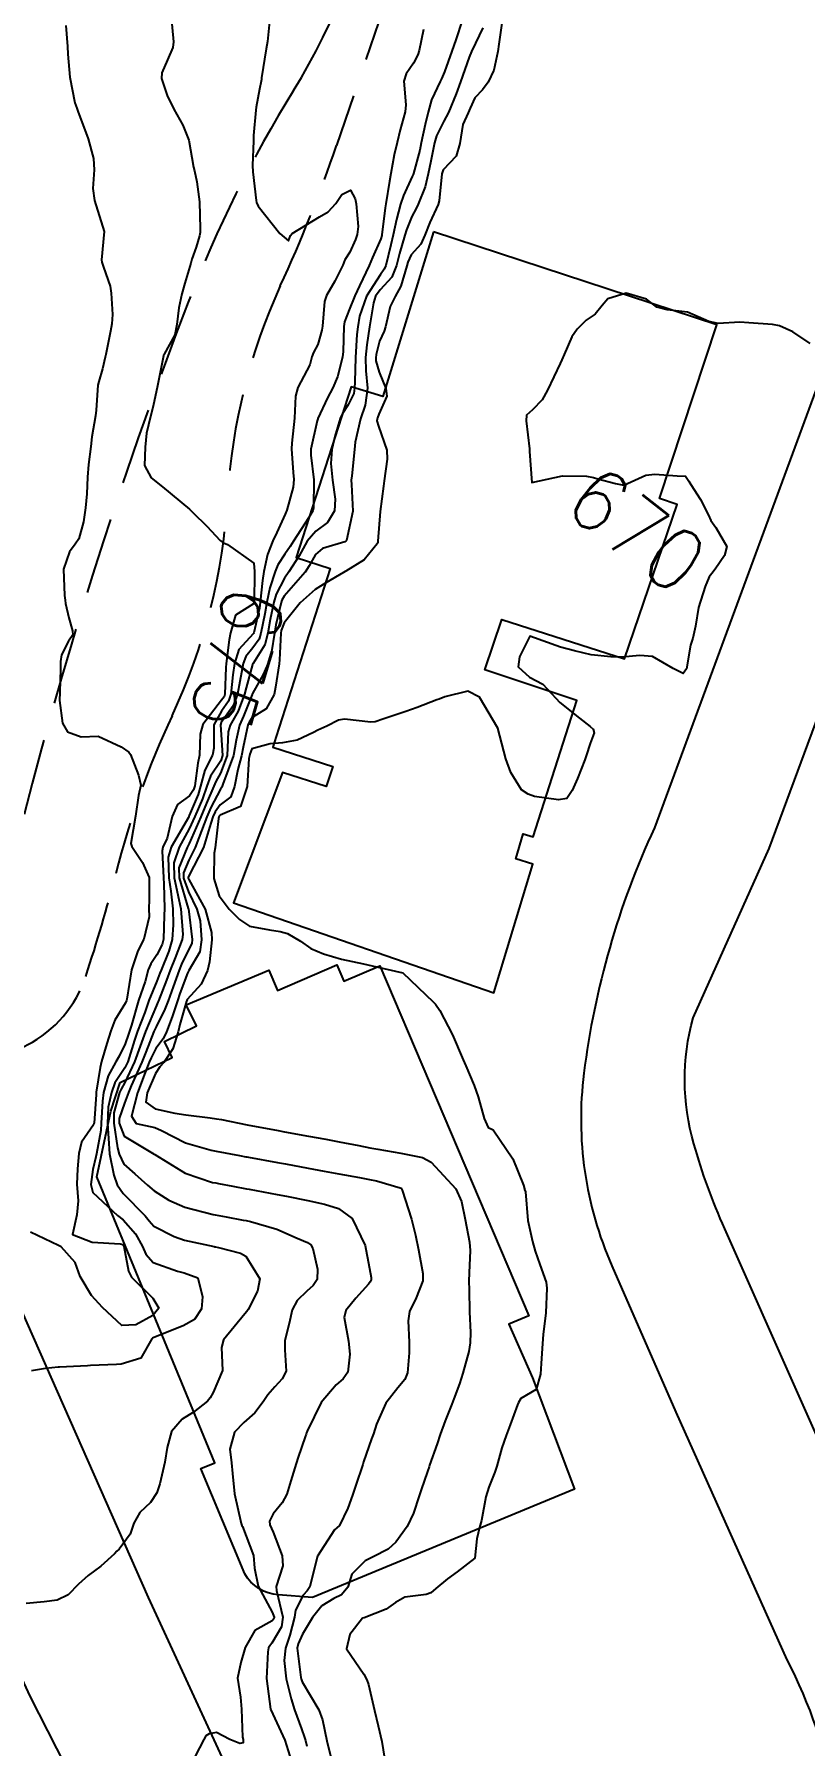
# Model space of a CAD drawing. Header units: metres. Extents: x 298520 to 308411, y 7433745 to 7450750.
# Drawn here: x 300295.9 to 300346.1, y 7446001.3 to 7446112.6 of the extents above; entities that cross this region are included whole.
import ezdxf
from ezdxf.enums import TextEntityAlignment as Align

# ---------------------------------------------------------------- set-up
doc = ezdxf.new("R2010")
doc.units = ezdxf.units.M
doc.header["$LTSCALE"] = 10
doc.linetypes.add('DASHED', pattern=[0.75, 0.5, -0.25])
for name, color, linetype in [('Cotas', 45, 'Continuous'), ('Curvas de Nivel 1m', 11, 'Continuous'), ('Curvas de Nivel 5m', 15, 'Continuous'), ('Edificações', 30, 'Continuous'), ('Vias Primárias', 230, 'Continuous'), ('Vias Secundárias', 230, 'DASHED')]:
    doc.layers.add(name, color=color, linetype=linetype)
doc.styles.add('Style-STANDARD', font='STANDARD.shx')

msp = doc.modelspace()

# ---------------------------------------------------------------- linework, layer by layer
at = {"layer": 'Curvas de Nivel 1m', "flags": 128}
for points, elevation in [([(300304.85, 7446113.76), (300305.01, 7446112.13), (300304.97, 7446111.76), (300304.62, 7446110.96), (300304.25, 7446110.13), (300304.23, 7446109.76), (300304.6, 7446108.64), (300305.03, 7446107.76), (300305.61, 7446106.71), (300306, 7446105.75), (300306.31, 7446103.98), (300306.36, 7446103.74), (300306.53, 7446103.03), (300306.7, 7446101.74), (300306.74, 7446099.98), (300306.73, 7446099.74), (300306.7, 7446099.52), (300306.48, 7446098.79), (300306.2, 7446098.01), (300306.13, 7446097.74), (300305.75, 7446096.45), (300305.55, 7446095.75), (300305.35, 7446094.83), (300305.22, 7446093.75), (300305.09, 7446093.07), (300304.39, 7446091.82), (300304.37, 7446091.79), (300304.36, 7446091.76), (300304.35, 7446091.72), (300303.97, 7446089.77), (300303.68, 7446088.44), (300303.5, 7446087.77), (300303.25, 7446086.69), (300303.15, 7446085.78), (300303.12, 7446084.59), (300303.54, 7446083.77), (300304.29, 7446083.19), (300306.05, 7446081.74), (300306.27, 7446081.53), (300307.17, 7446080.63), (300308.04, 7446079.71), (300308.25, 7446079.56), (300308.51, 7446079.44), (300310.23, 7446078.22), (300310.27, 7446077.69), (300310.27, 7446077.64), (300310.24, 7446075.69), (300310.23, 7446075.66), (300310.2, 7446075.59), (300309.04, 7446074.85), (300308.71, 7446073.7), (300308.63, 7446073.25), (300308.42, 7446071.71), (300308.41, 7446071.45), (300308.35, 7446069.71), (300308.3, 7446069.54), (300308.13, 7446069.32), (300306.9, 7446067.73), (300306.73, 7446067.1), (300306.69, 7446065.73), (300306.59, 7446065.22), (300306.38, 7446063.74), (300306.31, 7446063.48), (300306.05, 7446063.09), (300305.26, 7446062.53), (300304.92, 7446061.75), (300304.59, 7446060.33), (300304.32, 7446059.76), (300304.26, 7446059.51), (300304.35, 7446057.76), (300304.38, 7446057.36), (300304.41, 7446055.76), (300304.4, 7446055.31), (300304.35, 7446053.76), (300304.26, 7446053.43), (300303.93, 7446052.76), (300303.52, 7446052.17), (300303.36, 7446051.77), (300303.16, 7446051.02), (300302.73, 7446049.78), (300302.27, 7446048.18), (300302.14, 7446047.79), (300302.07, 7446047.59), (300301.86, 7446046.96), (300301.48, 7446046.16), (300301.26, 7446045.8), (300300.76, 7446044.87), (300300.46, 7446043.8), (300300.38, 7446043.24), (300300.3, 7446041.81), (300300.28, 7446041.32), (300300, 7446039.81), (300299.96, 7446039.62), (300299.76, 7446038.78), (300299.63, 7446037.81), (300299.75, 7446037.28), (300301.37, 7446035.79), (300301.72, 7446035.51), (300302.54, 7446034.61), (300302.99, 7446033.77), (300303.2, 7446033.27), (300303.69, 7446032.74), (300305.26, 7446032.18), (300305.69, 7446032.07), (300306.59, 7446031.73), (300306.89, 7446030.51), (300306.83, 7446029.73), (300306.36, 7446029.02), (300305.64, 7446028.62), (300303.73, 7446027.86), (300303.63, 7446027.81), (300303.59, 7446027.77), (300302.88, 7446026.51), (300301.61, 7446026.12), (300301.29, 7446026.11), (300299.61, 7446026.03), (300299.4, 7446026.02), (300297.6, 7446025.94), (300297.51, 7446025.93), (300296.67, 7446025.85), (300295.76, 7446025.7)], 676), ([(300298, 7446113.19), (300298.1, 7446111.84), (300298.13, 7446111.34), (300298.26, 7446109.84), (300298.59, 7446108.18), (300298.71, 7446107.83), (300298.79, 7446107.62), (300299.46, 7446105.82), (300299.81, 7446104.56), (300299.85, 7446103.82), (300299.75, 7446102.59), (300299.87, 7446101.82), (300300.49, 7446099.81), (300300.32, 7446097.95), (300300.34, 7446097.81), (300300.46, 7446097.49), (300300.89, 7446096.24), (300300.95, 7446095.8), (300301.03, 7446094.4), (300301, 7446093.8), (300300.9, 7446093.32), (300300.6, 7446091.81), (300300.57, 7446091.63), (300300.38, 7446090.86), (300300.14, 7446090.05), (300300.09, 7446089.81), (300299.98, 7446088.18), (300299.94, 7446087.81), (300299.7, 7446086.45), (300299.62, 7446085.82), (300299.48, 7446084.65), (300299.42, 7446083.82), (300299.36, 7446082.74), (300299.29, 7446081.82), (300299.16, 7446080.92), (300298.84, 7446079.82), (300298.61, 7446079.46), (300298.24, 7446078.97), (300297.85, 7446077.84), (300297.92, 7446076.12), (300297.95, 7446075.83), (300297.98, 7446075.61), (300298.19, 7446074.68), (300298.44, 7446073.83), (300298.45, 7446073.56), (300298.17, 7446073.16), (300297.73, 7446072.26), (300297.66, 7446071.84), (300297.66, 7446071.35), (300297.61, 7446069.84), (300297.59, 7446069.3), (300297.79, 7446067.83), (300298.1, 7446067.25), (300298.99, 7446066.93), (300300.1, 7446066.97), (300301.61, 7446066.28), (300302.09, 7446065.93), (300302.2, 7446065.79), (300302.72, 7446064.43), (300302.88, 7446063.78), (300302.73, 7446063.11), (300302.54, 7446061.78), (300302.22, 7446059.99), (300302.29, 7446059.79), (300302.99, 7446058.76), (300303.42, 7446057.77), (300303.41, 7446056.33), (300303.4, 7446055.77), (300303.42, 7446055.23), (300303.07, 7446053.77), (300302.69, 7446053.02), (300302.28, 7446051.78), (300301.97, 7446049.86), (300301.95, 7446049.79), (300301.89, 7446049.63), (300301.19, 7446048.49), (300300.93, 7446047.8), (300300.67, 7446046.99), (300300.32, 7446045.81), (300300.23, 7446045.42), (300299.98, 7446043.81), (300299.97, 7446043.66), (300299.84, 7446041.81), (300299.83, 7446041.78), (300299.8, 7446041.69), (300299.03, 7446040.57), (300298.85, 7446039.82), (300298.76, 7446038.82), (300298.71, 7446037.83), (300298.81, 7446036.75), (300298.71, 7446035.83), (300298.44, 7446034.56), (300299.71, 7446034.06), (300301.53, 7446033.96), (300301.7, 7446033.9), (300301.76, 7446033.84), (300301.78, 7446033.79), (300302.07, 7446032.17), (300302.27, 7446031.78), (300303.66, 7446030.41), (300304.05, 7446029.76), (300303.65, 7446029.3), (300302.55, 7446028.69), (300301.64, 7446028.65), (300300.38, 7446029.8), (300299.66, 7446030.6), (300298.94, 7446031.82), (300298.6, 7446032.74), (300297.7, 7446033.76), (300297.53, 7446033.84), (300295.71, 7446034.71)], 677), ([(300321.27, 7446112.94), (300320.98, 7446111.57), (300320.9, 7446111.3), (300320.62, 7446110.76), (300320.13, 7446110.06), (300319.99, 7446109.58), (300320.12, 7446108.04), (300320.07, 7446107.58), (300319.74, 7446106.41), (300319.55, 7446105.58), (300319.36, 7446104.78), (300319.13, 7446103.58), (300319.04, 7446103.07), (300318.81, 7446101.59), (300318.77, 7446101.33), (300318.56, 7446099.59), (300318.55, 7446099.53), (300318.49, 7446099.33), (300317.94, 7446098.12), (300317.73, 7446097.6), (300317.11, 7446096.27), (300316.8, 7446095.61), (300316.43, 7446094.71), (300316.13, 7446093.92), (300316.07, 7446093.62), (300316.03, 7446091.99), (300315.99, 7446091.62), (300315.67, 7446090.34), (300315.37, 7446089.63), (300315.01, 7446088.99), (300314.39, 7446087.64), (300314.38, 7446087.61), (300314.34, 7446087.48), (300313.94, 7446085.65), (300313.93, 7446085.26), (300314.12, 7446083.64), (300314.1, 7446081.82), (300314.06, 7446081.64), (300313.81, 7446081.19), (300312.8, 7446079.66), (300312.59, 7446079.32), (300312.24, 7446078.82), (300311.79, 7446078.11), (300311.61, 7446077.68), (300311.26, 7446076.63), (300311.08, 7446075.68), (300310.95, 7446074.93), (300310.69, 7446073.68), (300310.58, 7446073.29), (300310.17, 7446072.71), (300309.7, 7446072.15), (300309.54, 7446071.7), (300309.31, 7446070.53), (300309.17, 7446069.7), (300308.89, 7446068.94), (300308.11, 7446067.86), (300308.05, 7446067.71), (300308.1, 7446067.07), (300308.19, 7446065.72), (300308.08, 7446065.37), (300307.42, 7446064.38), (300307.18, 7446063.73), (300306.88, 7446062.9), (300306.39, 7446061.74), (300306.02, 7446060.94), (300305.38, 7446059.75), (300305.02, 7446058.74), (300305.05, 7446057.75), (300305.36, 7446056.36), (300305.47, 7446055.74), (300305.61, 7446054.08), (300305.57, 7446053.74), (300305.11, 7446052.56), (300304.79, 7446051.75), (300304.55, 7446051.11), (300304.02, 7446049.76), (300303.98, 7446049.67), (300303.89, 7446049.45), (300303.19, 7446047.77), (300302.83, 7446046.8), (300302.46, 7446045.78), (300301.83, 7446044.44), (300301.6, 7446044.02), (300301.5, 7446043.79), (300301.13, 7446042.47), (300301.12, 7446041.8), (300301.37, 7446040.2), (300301.46, 7446039.79), (300301.77, 7446039.13), (300302.48, 7446038.5), (300303.32, 7446037.77), (300303.75, 7446037.39), (300304.7, 7446036.79), (300305.73, 7446036.33), (300307.58, 7446035.87), (300307.72, 7446035.84), (300308.42, 7446035.71), (300309.53, 7446035.5), (300309.72, 7446035.46), (300310.01, 7446035.4), (300311.72, 7446034.91), (300313.04, 7446034.33), (300313.71, 7446034.03), (300313.94, 7446033.88), (300314.07, 7446033.64), (300314.36, 7446032.31), (300314.35, 7446031.64), (300314.08, 7446031.24), (300313.67, 7446030.88), (300313.05, 7446030.27), (300312.71, 7446029.66), (300312.52, 7446028.78), (300312.25, 7446027.66), (300312.24, 7446027.05), (300312.32, 7446025.66), (300312.08, 7446025.18), (300311.59, 7446024.64), (300311.14, 7446024.12), (300310.84, 7446023.68), (300310.3, 7446022.96), (300309.57, 7446022.32), (300308.97, 7446021.7), (300308.66, 7446020.59), (300308.77, 7446019.7), (300308.85, 7446019.02), (300308.96, 7446017.7), (300309.4, 7446015.77), (300309.42, 7446015.69), (300309.44, 7446015.64), (300309.48, 7446015.57), (300310.21, 7446013.68), (300310.27, 7446012.86), (300310.5, 7446011.68), (300311.42, 7446010), (300311.54, 7446009.67), (300311.53, 7446009.55), (300311.41, 7446009.42), (300310.3, 7446008.79), (300309.66, 7446007.69), (300309.38, 7446006.71), (300309.17, 7446005.69), (300309.35, 7446004.46), (300309.43, 7446003.69), (300309.5, 7446001.87), (300309.53, 7446001.7), (300309.53, 7446001.49), (300309.32, 7446001.44), (300308.67, 7446001.71), (300307.79, 7446002.17), (300307.33, 7446002.08), (300307.1, 7446001.95), (300306.97, 7446001.72), (300306.41, 7446000.62)], 674), ([(300323.78, 7446113.53), (300323.36, 7446112.26), (300323.11, 7446111.54), (300322.62, 7446110.19), (300322.44, 7446109.73), (300322.34, 7446109.55), (300321.79, 7446108.36), (300321.57, 7446107.56), (300321.36, 7446106.77), (300321.11, 7446105.56), (300321.02, 7446105.1), (300320.61, 7446103.57), (300320.59, 7446103.51), (300320.53, 7446103.37), (300319.95, 7446102.15), (300319.76, 7446101.58), (300319.5, 7446100.58), (300319.28, 7446099.58), (300319.13, 7446098.94), (300318.82, 7446097.59), (300318.71, 7446097.34), (300318.46, 7446097), (300317.56, 7446095.6), (300317.11, 7446094.29), (300316.99, 7446093.61), (300316.93, 7446093.1), (300316.85, 7446091.61), (300316.79, 7446090.02), (300316.78, 7446089.61), (300316.73, 7446089.26), (300316.36, 7446088.53), (300316, 7446087.97), (300315.84, 7446087.63), (300315.49, 7446086.47), (300315.29, 7446085.63), (300315.23, 7446084.72), (300315.35, 7446083.63), (300315.51, 7446082.4), (300315.47, 7446081.63), (300315.02, 7446080.88), (300314.26, 7446080.31), (300313.69, 7446079.65), (300313.18, 7446078.71), (300312.51, 7446077.67), (300312.22, 7446077.26), (300311.67, 7446076.21), (300311.53, 7446075.68), (300311.3, 7446074.57), (300311.14, 7446073.68), (300310.94, 7446072.91), (300310.18, 7446071.69), (300310.15, 7446071.63), (300309.72, 7446070.11), (300309.62, 7446069.7), (300309.21, 7446068.61), (300308.68, 7446067.7), (300308.56, 7446067.25), (300308.49, 7446065.71), (300308.07, 7446064.57), (300307.76, 7446064.03), (300307.63, 7446063.72), (300307.16, 7446062.61), (300306.78, 7446061.73), (300306.02, 7446060), (300305.89, 7446059.74), (300305.35, 7446058.4), (300305.37, 7446057.75), (300305.96, 7446055.76), (300305.97, 7446055.74), (300306.22, 7446053.74), (300306.19, 7446053.49), (300305.93, 7446052.98), (300305.53, 7446052.14), (300305.38, 7446051.75), (300304.98, 7446050.67), (300304.65, 7446049.75), (300304.44, 7446049.21), (300303.88, 7446048.07), (300303.73, 7446047.76), (300303.2, 7446046.42), (300302.94, 7446045.77), (300302.26, 7446044.22), (300302.08, 7446043.79), (300301.82, 7446043.11), (300301.48, 7446042.11), (300301.48, 7446041.79), (300301.79, 7446040.95), (300303.75, 7446039.79), (300303.77, 7446039.78), (300303.8, 7446039.76), (300305.76, 7446038.54), (300307.53, 7446037.95), (300307.75, 7446037.91), (300307.92, 7446037.88), (300308.87, 7446037.7), (300309.75, 7446037.54), (300309.93, 7446037.51), (300311.75, 7446037.17), (300312.35, 7446037.06), (300313.74, 7446036.78), (300314.83, 7446036.54), (300315.73, 7446036.25), (300316.63, 7446035.61), (300317.46, 7446033.85), (300317.52, 7446033.6), (300317.69, 7446032.69), (300317.86, 7446031.77), (300317.86, 7446031.6), (300317.8, 7446031.47), (300317.68, 7446031.32), (300316.86, 7446030.41), (300316.21, 7446029.61), (300316.11, 7446029.16), (300316.38, 7446027.61), (300316.47, 7446026.77), (300316.35, 7446025.61), (300316.04, 7446025.18), (300315.59, 7446024.79), (300314.6, 7446023.63), (300313.69, 7446021.77), (300313.65, 7446021.65), (300313.63, 7446021.58), (300313.56, 7446021.39), (300313.11, 7446020.08), (300312.97, 7446019.66), (300312.64, 7446018.54), (300312.37, 7446017.66), (300312.06, 7446017.11), (300311.49, 7446016.38), (300311.24, 7446015.92), (300311.27, 7446015.67), (300311.48, 7446015.19), (300312.08, 7446013.66), (300312.11, 7446013.01), (300311.68, 7446011.67), (300311.71, 7446011.4), (300312.12, 7446009.66), (300312.03, 7446009.04), (300311.4, 7446007.97), (300311.26, 7446007.81), (300311.18, 7446007.67), (300311.13, 7446007.41), (300311.05, 7446005.67), (300311.32, 7446003.69), (300311.32, 7446003.67), (300311.34, 7446003.63), (300312.25, 7446001.66), (300312.68, 7446000.28)], 673), ([(300325.12, 7446113.04), (300324.64, 7446112.05), (300324.38, 7446111.52), (300324.23, 7446111.13), (300323.66, 7446109.53), (300323.38, 7446108.76), (300322.88, 7446107.55), (300322.58, 7446106.97), (300322.1, 7446106.02), (300321.97, 7446105.56), (300321.73, 7446104.37), (300321.57, 7446103.56), (300321.37, 7446102.71), (300320.92, 7446101.57), (300320.78, 7446101.3), (300320.5, 7446100.78), (300320.16, 7446099.91), (300320.05, 7446099.57), (300319.69, 7446098.36), (300319.51, 7446097.58), (300319.21, 7446096.82), (300318.45, 7446096), (300318.14, 7446095.59), (300318, 7446095.16), (300317.75, 7446093.6), (300317.58, 7446092.43), (300317.5, 7446091.6), (300317.52, 7446090.74), (300317.61, 7446089.6), (300317.46, 7446088.5), (300317.16, 7446087.61), (300316.81, 7446086.1), (300316.77, 7446085.61), (300316.6, 7446083.91), (300316.56, 7446083.62), (300316.58, 7446083.34), (300316.67, 7446081.61), (300316.25, 7446079.7), (300316.22, 7446079.66), (300316.14, 7446079.62), (300314.69, 7446079.19), (300314.24, 7446078.8), (300313.83, 7446078.05), (300313.56, 7446077.65), (300312.21, 7446076.09), (300312.05, 7446075.82), (300312.01, 7446075.67), (300311.65, 7446074.21), (300311.57, 7446073.68), (300311.38, 7446072.46), (300311.13, 7446071.68), (300310.84, 7446070.99), (300310.13, 7446069.76), (300310.11, 7446069.71), (300310.11, 7446069.69), (300309.55, 7446068.27), (300309.29, 7446067.7), (300309.07, 7446066.72), (300308.91, 7446065.71), (300308.21, 7446063.86), (300308.16, 7446063.72), (300308.14, 7446063.65), (300308.06, 7446063.53), (300307.44, 7446062.33), (300307.17, 7446061.73), (300306.64, 7446060.35), (300306.42, 7446059.74), (300306, 7446058.9), (300305.65, 7446058.09), (300305.66, 7446057.74), (300305.98, 7446056.85), (300306.52, 7446055.73), (300306.73, 7446054.96), (300306.83, 7446053.73), (300306.72, 7446052.94), (300306.01, 7446051.74), (300305.97, 7446051.68), (300305.91, 7446051.55), (300305.42, 7446050.23), (300305.26, 7446049.75), (300304.91, 7446048.72), (300304.54, 7446047.75), (300304.33, 7446047.29), (300303.86, 7446046.65), (300303.55, 7446046.06), (300303.43, 7446045.77), (300303.16, 7446045.09), (300302.66, 7446043.78), (300302.28, 7446042.26), (300302.57, 7446041.78), (300303.8, 7446041.51), (300304.23, 7446041.32), (300305.78, 7446040.53), (300307.45, 7446040.05), (300307.78, 7446039.99), (300309.3, 7446039.7), (300309.7, 7446039.62), (300309.77, 7446039.61), (300309.87, 7446039.59), (300311.77, 7446039.25), (300312.28, 7446039.16), (300313.77, 7446038.88), (300314.81, 7446038.68), (300315.76, 7446038.5), (300317.11, 7446038.26), (300317.76, 7446038.14), (300318.2, 7446038.04), (300319.75, 7446037.6), (300319.81, 7446037.57), (300319.87, 7446037.45), (300320.49, 7446035.56), (300320.75, 7446034.52), (300320.94, 7446033.56), (300321.22, 7446032.02), (300321.21, 7446031.55), (300320.78, 7446030.45), (300320.36, 7446029.56), (300320.26, 7446028.95), (300320.33, 7446027.56), (300320.33, 7446026.86), (300320.22, 7446025.56), (300320.04, 7446025.13), (300319.59, 7446024.59), (300318.81, 7446023.58), (300318.21, 7446022.23), (300318, 7446021.59), (300317.88, 7446021.27), (300317.54, 7446020.27), (300317.37, 7446019.77), (300317.32, 7446019.6), (300316.86, 7446018.26), (300316.65, 7446017.61), (300316.35, 7446016.76), (300315.8, 7446015.62), (300315.63, 7446015.47), (300315.48, 7446015.34), (300314.36, 7446013.64), (300313.99, 7446012.18), (300313.88, 7446011.64), (300313.69, 7446011.39), (300313.43, 7446011.1), (300312.94, 7446010.13), (300312.87, 7446009.66), (300312.56, 7446008.5), (300312.28, 7446007.66), (300312.2, 7446006.84), (300312.32, 7446005.66), (300312.65, 7446004.36), (300312.88, 7446003.65), (300313.33, 7446002.41), (300313.53, 7446001.85), (300313.59, 7446001.65), (300313.68, 7446001.28)], 672), ([(300326.37, 7446113.5), (300326.16, 7446111.98), (300326.09, 7446111.51), (300325.83, 7446110.3), (300325.47, 7446109.51), (300325.1, 7446109.02), (300324.6, 7446108.49), (300324.29, 7446107.82), (300324.16, 7446107.53), (300323.81, 7446106.77), (300323.62, 7446105.53), (300323.39, 7446104.7), (300322.54, 7446103.82), (300322.47, 7446103.62), (300322.46, 7446103.55), (300322.28, 7446101.79), (300322.22, 7446101.55), (300321.68, 7446100.38), (300321.35, 7446099.56), (300321.08, 7446098.97), (300320.47, 7446098.28), (300320.24, 7446097.8), (300320.18, 7446097.57), (300319.78, 7446096.25), (300319.41, 7446095.58), (300319.1, 7446094.92), (300318.8, 7446093.59), (300318.7, 7446093.31), (300318.41, 7446092.66), (300318.18, 7446091.8), (300318.16, 7446091.59), (300318.17, 7446091.38), (300318.38, 7446090.65), (300318.82, 7446089.59), (300318.87, 7446089.08), (300318.35, 7446087.92), (300318.27, 7446087.67), (300318.24, 7446087.59), (300318.23, 7446087.48), (300318.34, 7446087.14), (300318.87, 7446085.58), (300318.9, 7446085), (300318.71, 7446083.59), (300318.66, 7446083.23), (300318.45, 7446081.59), (300318.3, 7446079.65), (300318.3, 7446079.6), (300318.29, 7446079.56), (300318.25, 7446079.49), (300317.4, 7446078.45), (300316.22, 7446077.7), (300316.17, 7446077.68), (300316.06, 7446077.62), (300314.91, 7446076.94), (300314.21, 7446076.52), (300313.24, 7446075.65), (300312.19, 7446074.34), (300312.01, 7446073.85), (300311.98, 7446073.67), (300311.89, 7446071.94), (300311.87, 7446071.67), (300311.64, 7446070.17), (300311.54, 7446069.68), (300311.04, 7446068.76), (300310.12, 7446068.18), (300309.92, 7446067.89), (300309.84, 7446067.69), (300309.54, 7446066.25), (300309.43, 7446065.7), (300309.18, 7446064.81), (300308.98, 7446063.71), (300308.74, 7446063.02), (300308.04, 7446062.51), (300307.71, 7446062.05), (300307.57, 7446061.72), (300307.34, 7446061.04), (300306.95, 7446059.73), (300305.99, 7446057.88), (300305.95, 7446057.78), (300305.95, 7446057.74), (300305.99, 7446057.64), (300307.07, 7446055.73), (300307.47, 7446054.21), (300307.49, 7446053.72), (300307.35, 7446052.29), (300307.21, 7446051.73), (300306.8, 7446050.84), (300305.89, 7446049.84), (300305.86, 7446049.78), (300305.85, 7446049.74), (300305.41, 7446048.21), (300305.3, 7446047.75), (300304.97, 7446046.63), (300304.38, 7446045.75), (300304.12, 7446045.47), (300303.84, 7446045.04), (300303.28, 7446043.77), (300303.21, 7446043.17), (300303.81, 7446042.74), (300305.1, 7446042.45), (300305.81, 7446042.35), (300307.38, 7446042.15), (300307.81, 7446042.08), (300308.12, 7446042.03), (300309.8, 7446041.69), (300311.8, 7446041.32), (300312.22, 7446041.24), (300313.79, 7446040.96), (300314.9, 7446040.75), (300315.78, 7446040.58), (300317.05, 7446040.34), (300317.78, 7446040.2), (300318.29, 7446040.11), (300319.78, 7446039.84), (300321.2, 7446039.56), (300321.77, 7446039.27), (300323.36, 7446037.53), (300323.74, 7446036.7), (300323.97, 7446035.53), (300324.25, 7446034.07), (300324.3, 7446033.52), (300324.24, 7446032.07), (300324.22, 7446031.52), (300324.23, 7446030.97), (300324.26, 7446029.52), (300324.31, 7446028.19), (300324.3, 7446027.52), (300324.21, 7446026.94), (300323.82, 7446025.53), (300323.6, 7446024.84), (300323.24, 7446023.88), (300323.1, 7446023.53), (300322.67, 7446022.44), (300322.35, 7446021.54), (300322.14, 7446020.95), (300321.66, 7446019.55), (300321.63, 7446019.45), (300321.53, 7446019.15), (300321.12, 7446017.95), (300320.99, 7446017.56), (300320.61, 7446016.44), (300320.2, 7446015.57), (300319.47, 7446014.55), (300318.97, 7446014.09), (300317.99, 7446013.59), (300317.64, 7446013.42), (300317.46, 7446013.33), (300316.6, 7446012.46), (300316.33, 7446011.61), (300315.93, 7446011.12), (300315.43, 7446010.89), (300314.66, 7446010.4), (300314.05, 7446009.64), (300313.4, 7446008.56), (300313.11, 7446007.94), (300313.05, 7446007.65), (300313.28, 7446005.75), (300313.3, 7446005.65), (300313.37, 7446005.47), (300314.45, 7446003.63), (300314.69, 7446002.99), (300314.97, 7446001.63), (300315.3, 7446000.31)], 671)]:
    msp.add_lwpolyline(points, dxfattribs=dict(at, elevation=elevation))
at = {"layer": 'Curvas de Nivel 5m', "flags": 128}
for points, elevation in [([(300311.27, 7446113.68), (300311.11, 7446112.15), (300311.04, 7446111.68), (300310.73, 7446109.8), (300310.72, 7446109.69), (300310.71, 7446109.59), (300310.6, 7446109.06), (300310.39, 7446107.89), (300310.36, 7446107.69), (300310.21, 7446106.05), (300310.2, 7446105.69), (300310.15, 7446104.09), (300310.16, 7446103.69), (300310.39, 7446101.82), (300310.41, 7446101.69), (300310.51, 7446101.44), (300311.92, 7446099.68), (300312.49, 7446099.2), (300312.62, 7446099.54), (300312.71, 7446099.67), (300314.5, 7446100.76), (300315.06, 7446101.08), (300315.56, 7446101.63), (300315.94, 7446102.21), (300316.52, 7446102.49), (300316.82, 7446101.92), (300316.88, 7446101.61), (300317.01, 7446100.12), (300316.94, 7446099.61), (300316.83, 7446099.28), (300316.48, 7446098.46), (300316.15, 7446097.95), (300316.02, 7446097.62), (300315.5, 7446096.58), (300314.95, 7446095.63), (300314.83, 7446095.24), (300314.69, 7446093.64), (300314.66, 7446093.39), (300314.4, 7446092.44), (300314.1, 7446091.94), (300314, 7446091.65), (300313.86, 7446091.12), (300313.09, 7446089.66), (300312.94, 7446089.09), (300312.88, 7446087.66), (300312.7, 7446086.03), (300312.67, 7446085.66), (300312.78, 7446084.13), (300312.82, 7446083.66), (300312.79, 7446083.17), (300312.38, 7446081.67), (300312.27, 7446081.42), (300311.72, 7446080.22), (300311.47, 7446079.68), (300311.12, 7446078.8), (300310.88, 7446077.68), (300310.8, 7446077.1), (300310.65, 7446075.69), (300310.59, 7446075.3), (300310.22, 7446073.69), (300310.21, 7446073.66), (300310.18, 7446073.63), (300309.25, 7446072.62), (300308.96, 7446071.7), (300308.87, 7446070.97), (300308.74, 7446069.7), (300308.59, 7446069.24), (300308.12, 7446068.61), (300307.63, 7446067.72), (300307.62, 7446066.19), (300307.54, 7446065.73), (300307.04, 7446064.76), (300306.76, 7446063.73), (300306.6, 7446063.19), (300306.03, 7446061.81), (300306.01, 7446061.76), (300306, 7446061.74), (300305.98, 7446061.69), (300304.85, 7446059.75), (300304.66, 7446059.1), (300304.71, 7446057.75), (300304.84, 7446056.89), (300304.95, 7446055.75), (300304.99, 7446054.71), (300304.92, 7446053.75), (300304.69, 7446052.99), (300304.2, 7446051.76), (300304.12, 7446051.55), (300303.91, 7446051.03), (300303.39, 7446049.77), (300303.13, 7446049.01), (300302.67, 7446047.78), (300302.46, 7446047.19), (300302.04, 7446045.79), (300301.84, 7446045.39), (300301.19, 7446044.43), (300300.97, 7446043.8), (300300.76, 7446042.85), (300300.72, 7446041.8), (300300.78, 7446040.81), (300300.85, 7446039.8), (300301.13, 7446038.42), (300301.33, 7446037.79), (300301.74, 7446037.22), (300303.16, 7446035.77), (300303.41, 7446035.45), (300303.72, 7446035.11), (300305.04, 7446034.42), (300305.71, 7446034.2), (300307.65, 7446033.77), (300307.7, 7446033.76), (300307.74, 7446033.75), (300307.93, 7446033.72), (300309.35, 7446033.35), (300309.7, 7446033.14), (300310.62, 7446031.68), (300310.47, 7446030.88), (300309.85, 7446029.69), (300309.78, 7446029.56), (300309.65, 7446029.39), (300308.25, 7446027.71), (300308.13, 7446027.21), (300308.18, 7446025.71), (300307.59, 7446024.29), (300307.38, 7446023.93), (300307.21, 7446023.72), (300306.3, 7446023.01), (300305.57, 7446022.54), (300304.87, 7446021.75), (300304.59, 7446020.71), (300304.43, 7446019.76), (300304.11, 7446018.35), (300303.93, 7446017.76), (300303.51, 7446017.13), (300302.81, 7446016.47), (300302.42, 7446015.78), (300302.19, 7446015.07), (300301.47, 7446014.1), (300301.31, 7446013.95), (300301.16, 7446013.79), (300300.27, 7446012.99), (300299.45, 7446012.37), (300298.82, 7446011.82), (300298.15, 7446011.11), (300297.43, 7446010.77), (300296.6, 7446010.67), (300295.42, 7446010.56)], 675), ([(300346.41, 7446092.52), (300345.29, 7446093.27), (300344.42, 7446093.67), (300343.95, 7446093.76), (300342.42, 7446093.85), (300341.83, 7446093.91), (300340.42, 7446093.81), (300339.81, 7446093.95), (300338.43, 7446094.56), (300337.1, 7446094.71), (300336.44, 7446094.87), (300335.77, 7446095.39), (300334.45, 7446095.78), (300333.26, 7446095.42), (300332.87, 7446094.99), (300332.43, 7446094.43), (300331.83, 7446094.03), (300331.25, 7446093.44), (300330.91, 7446092.94), (300330.4, 7446091.79), (300330.25, 7446091.45), (300330.14, 7446091.21), (300329.32, 7446089.47), (300328.97, 7446088.86), (300328.35, 7446088.19), (300327.97, 7446087.86), (300327.94, 7446087.48), (300328.15, 7446085.66), (300328.16, 7446085.48), (300328.3, 7446083.48), (300330.31, 7446083.9), (300331.86, 7446083.88), (300332.31, 7446083.79), (300332.59, 7446083.71), (300333.74, 7446083.41), (300334.3, 7446083.29), (300334.39, 7446083.31), (300334.52, 7446083.4), (300335.73, 7446083.96), (300336.31, 7446084.01), (300337.76, 7446083.91), (300338.31, 7446083.88), (300338.52, 7446083.57), (300338.64, 7446083.35), (300339.27, 7446082.36), (300339.8, 7446081.34), (300339.94, 7446081.01), (300340.27, 7446080.55), (300340.98, 7446079.32), (300340.84, 7446078.72), (300340.23, 7446077.84), (300340.01, 7446077.55), (300339.84, 7446077.34), (300339.58, 7446076.71), (300339.15, 7446075.35), (300338.96, 7446074.12), (300338.77, 7446073.35), (300338.63, 7446072.9), (300338.37, 7446071.36), (300338.15, 7446071.04), (300337.5, 7446071.37), (300336.16, 7446072.16), (300335.33, 7446072.22), (300334.16, 7446072.12), (300333.44, 7446072.13), (300332.17, 7446072.26), (300331.09, 7446072.52), (300330.17, 7446072.77), (300328.18, 7446073.48), (300327.51, 7446072.14), (300327.41, 7446071.49), (300328.15, 7446070.81), (300329.03, 7446070.36), (300329.87, 7446069.45), (300330.13, 7446069.16), (300331.4, 7446068.15), (300332.11, 7446067.6), (300332.3, 7446067.43), (300332.35, 7446067.18), (300332.09, 7446066.5), (300331.83, 7446065.69), (300331.76, 7446065.43), (300331.27, 7446064.23), (300330.93, 7446063.44), (300330.59, 7446062.91), (300330.05, 7446062.84), (300328.48, 7446063.05), (300328.06, 7446063.2), (300327.63, 7446063.48), (300326.95, 7446064.62), (300326.62, 7446065.49), (300326.1, 7446067.5), (300324.91, 7446069.51), (300324.14, 7446069.9), (300322.65, 7446069.54), (300322.29, 7446069.39), (300322.13, 7446069.33), (300320.85, 7446068.83), (300320.12, 7446068.57), (300318.62, 7446068.09), (300318.12, 7446067.9), (300317.83, 7446067.89), (300316.12, 7446068.09), (300315.73, 7446068.01), (300314.98, 7446067.63), (300314.39, 7446067.36), (300314.11, 7446067.21), (300313.04, 7446066.71), (300312.1, 7446066.53), (300311.29, 7446066.48), (300310.09, 7446066.16), (300309.97, 7446065.81), (300309.94, 7446065.69), (300309.91, 7446065.52), (300309.8, 7446063.69), (300309.35, 7446062.39), (300308.03, 7446061.83), (300307.98, 7446061.77), (300307.96, 7446061.72), (300307.93, 7446061.62), (300307.71, 7446059.72), (300307.65, 7446059.36), (300307.63, 7446057.72), (300307.98, 7446056.59), (300308.63, 7446055.71), (300309.3, 7446055.05), (300309.95, 7446054.61), (300311.25, 7446054.38), (300311.95, 7446054.27), (300312.42, 7446054.13), (300313.26, 7446053.65), (300313.94, 7446053.16), (300314.75, 7446052.81), (300315.93, 7446052.46), (300317.36, 7446052.16), (300317.92, 7446052.04), (300319.91, 7446051.57), (300321.89, 7446049.7), (300322.04, 7446049.55), (300322.32, 7446049.12), (300323.14, 7446047.54), (300323.85, 7446045.91), (300324.01, 7446045.53), (300324.56, 7446044.25), (300324.81, 7446043.52), (300325.2, 7446042.11), (300325.46, 7446041.51), (300325.7, 7446041.41), (300325.79, 7446041.36), (300327.08, 7446039.49), (300327.76, 7446037.77), (300327.82, 7446037.54), (300327.84, 7446037.48), (300327.89, 7446037.33), (300328.05, 7446035.48), (300328.34, 7446034.1), (300328.53, 7446033.47), (300328.83, 7446032.6), (300329.23, 7446031.46), (300329.29, 7446031.07), (300329.21, 7446029.46), (300329.05, 7446028.06), (300329.01, 7446027.47), (300328.92, 7446026.16), (300328.87, 7446025.47), (300328.59, 7446024.47), (300327.59, 7446023.9), (300327.43, 7446023.64), (300327.37, 7446023.48), (300326.89, 7446022.17), (300326.64, 7446021.49), (300326.35, 7446020.69), (300326.02, 7446019.5), (300325.91, 7446019.11), (300325.52, 7446018.13), (300325.32, 7446017.5), (300325.03, 7446015.96), (300324.9, 7446015.51), (300324.73, 7446014.77), (300324.59, 7446013.51), (300323.45, 7446012.61), (300322.82, 7446012.17), (300322.07, 7446011.54), (300321.73, 7446011.26), (300321.44, 7446011.14), (300320.04, 7446010.97), (300319.43, 7446010.63), (300318.83, 7446010.18), (300317.41, 7446009.62), (300317.39, 7446009.62), (300317.29, 7446009.6), (300316.48, 7446008.53), (300316.26, 7446007.61), (300317.38, 7446005.97), (300317.58, 7446005.6), (300317.68, 7446005.28), (300318.07, 7446003.59), (300318.31, 7446002.61), (300318.56, 7446001.59), (300318.8, 7446000.09)], 670)]:
    msp.add_lwpolyline(points, dxfattribs=dict(at, elevation=elevation))
at = {"layer": 'Edificações'}
msp.add_lwpolyline([(300321.91, 7446099.79), (300318.62, 7446089.06), (300316.56, 7446089.7), (300312.97, 7446078.6), (300315.2, 7446077.88), (300311.69, 7446066.96), (300311.47, 7446066.26), (300315.36, 7446065.01), (300314.93, 7446063.69), (300312.09, 7446064.6), (300308.91, 7446056.14), (300325.83, 7446050.27), (300328.37, 7446058.65), (300327.26, 7446058.99), (300327.75, 7446060.62), (300328.39, 7446060.43), (300331.23, 7446069.3), (300325.26, 7446071.28), (300326.35, 7446074.57), (300334.34, 7446072.01), (300337.76, 7446082.05), (300336.62, 7446082.44), (300340.33, 7446093.73)], close=True, dxfattribs=at)
msp.add_lwpolyline([(300301.54, 7446044.44), (300304.92, 7446046.08), (300304.41, 7446047.12), (300306.5, 7446048.13), (300305.83, 7446049.5), (300311.2, 7446051.76), (300311.76, 7446050.43), (300315.63, 7446052.09), (300316.08, 7446051.03), (300318.43, 7446052.04), (300328.11, 7446029.26), (300326.81, 7446028.72), (300328.35, 7446025.24), (300331.09, 7446017.99), (300314.04, 7446010.94), (300311.82, 7446011.11, -0.250836), (300309.64, 7446012.49), (300306.79, 7446019.33), (300307.7, 7446019.71), (300300.01, 7446038.3), (300300.93, 7446042.59)], format="xyb", close=True, dxfattribs=at)
at = {"layer": 'Vias Primárias'}
for points in [[(300392.5, 7445998.63, -0.047134), (300394.63, 7446013.98, 0.017601), (300396.27, 7446022.23, -0.042578), (300398.47, 7446030.95, 0.042355), (300400.38, 7446038.5), (300403.88, 7446059.86), (300407.27, 7446084.04), (300415.13, 7446139.69, 0.20119), (300411.73, 7446150.42, 0.089996), (300406.33, 7446154.85, 0.149919), (300398.64, 7446156.49), (300383.21, 7446155.14, 0.148554), (300373.09, 7446152.4, 0.165785), (300367.06, 7446144.99), (300360.99, 7446128.56), (300349.8, 7446097.66), (300336.28, 7446061.02, 0.077169), (300331.69, 7446045.05, 0.135604), (300333.51, 7446032.52), (300337.68, 7446023.01), (300344.89, 7446006.9, -0.072738), (300348.03, 7445997.77, -0.141208)], [(300356.54, 7445996.21, 0.000451), (300354.06, 7446004.55, 0.049818), (300350.27, 7446013.75), (300340.85, 7446034.93, -0.034937), (300338.84, 7446040.46, -0.138116), (300338.8, 7446048.66), (300343.74, 7446059.67), (300353.21, 7446085.24), (300361.12, 7446106.96), (300367.87, 7446125.63), (300374.63, 7446143.28, -0.192233), (300378.47, 7446147.44, -0.010096), (300380.29, 7446148.26), (300397.29, 7446149.63, -0.168901), (300404.23, 7446147.82, -0.263469), (300407.88, 7446140.57), (300402.53, 7446098.6), (300398.72, 7446072.47, -0.00502), (300395.7, 7446053.08, 0.01433), (300394.28, 7446042.69), (300388.66, 7446019.41, 0.033572), (300386.39, 7446006.15, 0.0274), (300385.58, 7445989.14)], [(300212.89, 7445982.73), (300220.67, 7446019.35), (300233.19, 7446086.7, -0.232776), (300243.91, 7446094.37, -0.251978), (300249.27, 7446092.54, -0.044638), (300255.41, 7446084.61), (300264.92, 7446069.74), (300271.37, 7446056.04), (300283.83, 7446030.18), (300295.65, 7446004.53), (300302.03, 7445992.02)]]:
    msp.add_lwpolyline(points, format="xyb", dxfattribs=at)
msp.add_lwpolyline([(300322.55, 7445969.41), (300303.37, 7446010.94), (300285.69, 7446050.95)], dxfattribs=at)
at = {"layer": 'Vias Secundárias'}
for points in [[(300286.47, 7446049.18), (300288.49, 7446048.62, 0.167116), (300290.54, 7446048.74), (300291.54, 7446050.77, 0.053216), (300294.65, 7446059.34, -0.031507), (300305.96, 7446095.2, -0.046747), (300312.81, 7446108.97, 0.100594), (300318.26, 7446123.67), (300323.39, 7446137.94), (300330.35, 7446158.08, 0.014977), (300335.08, 7446173.18, 0.016582), (300338.63, 7446187.67, 0.033609)], [(300341.63, 7446184.24, -0.004335), (300337.26, 7446171.16, 0.023938), (300331.68, 7446152), (300325.89, 7446136.06), (300321.54, 7446122.83), (300315.6, 7446105.39, -0.025831), (300311.95, 7446096.26, 0.093662), (300308.53, 7446082.56, -0.095655), (300304.91, 7446068.3, 0.048087), (300301.25, 7446058.05, -0.018253), (300299.3, 7446051.35, -0.195635), (300295.49, 7446046.89, -0.099088), (300292.75, 7446046.1, 0.264547), (300289.24, 7446042.92)]]:
    msp.add_lwpolyline(points, format="xyb", dxfattribs=at)

# ---------------------------------------------------------------- texts
at = {"layer": 'Cotas', "style": 'Style-STANDARD'}
for s, rotation, p in [('670', 322.4271, (300335.14, 7446080.41, 670)), ('675', 253.57, (300309.19, 7446072.01, 675))]:
    msp.add_text(s, height=4, rotation=rotation, dxfattribs=at).set_placement(p, align=Align.MIDDLE_CENTER)

doc.saveas('drawing.dxf')
